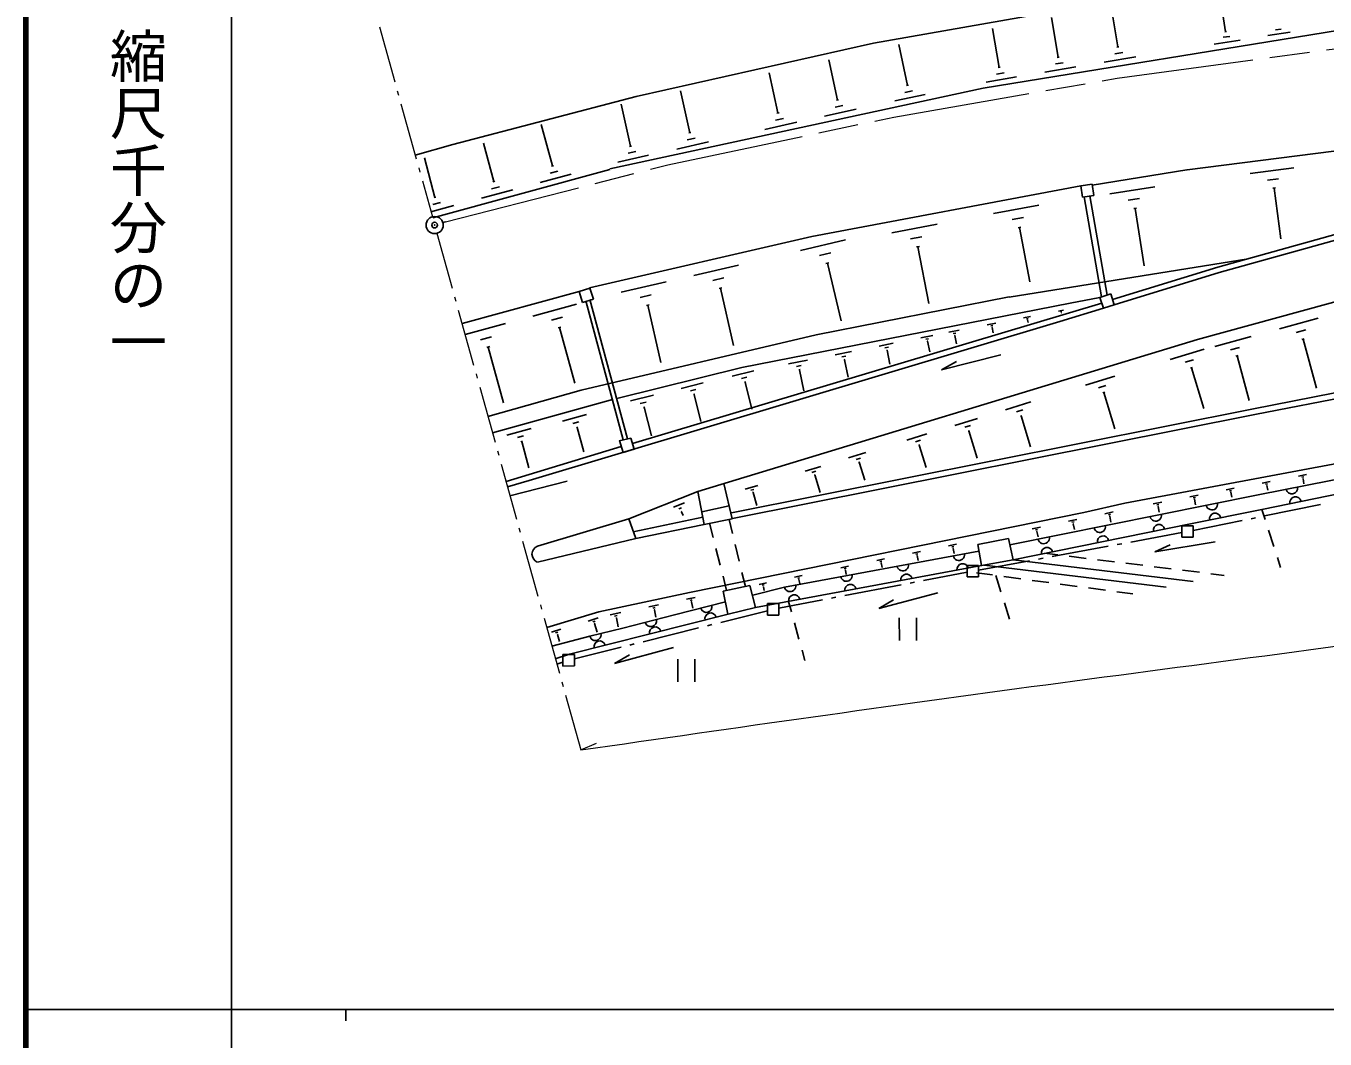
# Model space of a CAD drawing. Units: millimetres, scale not verified. Extents: x 40000 to 680000, y 20000 to 380000.
# Drawn here: x 40000 to 153704, y 202409 to 291126 of the extents above; entities that cross this region are included whole.
import ezdxf
from ezdxf.enums import TextEntityAlignment as Align

# ---------------------------------------------------------------- set-up
doc = ezdxf.new("R2010")
doc.units = ezdxf.units.MM
doc.header["$LTSCALE"] = 1000
doc.header["$PDMODE"] = 32
doc.header["$PDSIZE"] = 500
doc.linetypes.add('CHAIN', pattern=[18.5, 12, -1.5, 3.5, -1.5])
for name, color, linetype, lineweight in [('M-BGD', 7, 'Continuous', 25), ('M-BGD-HTXT', 7, 'Continuous', 13), ('M-BMK', 2, 'CHAIN', 13), ('M-BMK-ROW', 30, 'Continuous', 25), ('M-BMK-SRVR', 3, 'Continuous', 25), ('M-STR-HTXT', 7, 'Continuous', 13), ('M-TTL', 2, 'Continuous', 140), ('M-TTL-BAND', 7, 'Continuous', 25)]:
    doc.layers.add(name, color=color, linetype=linetype, lineweight=lineweight)
doc.layers.add('M-OTRS', color=6, linetype='Continuous')
doc.styles.add('@ＭＳ ゴシック', font='')
doc.styles.get('@ＭＳ ゴシック').set_extended_font_data('@MS Gothic')

msp = doc.modelspace()

# ---------------------------------------------------------------- linework, layer by layer
at = {"layer": 'M-BGD'}
for p, q in [((114178, 289622), (135295, 293339)), ((135569, 289293), (134985, 292808)), ((145001, 290625), (144588, 293268)), ((130353, 288387), (129768, 291881)), ((123796, 285666), (154986, 290755)), ((125186, 287500), (124612, 290914)), ((144792, 290134), (145362, 290215)), ((144931, 290615), (145072, 290635)), ((148687, 290278), (150660, 290580)), ((149358, 290789), (149858, 290860)), ((93423, 284954), (114178, 289622)), ((117156, 285910), (116401, 289504)), ((135489, 289273), (135659, 289303)), ((144011, 289542), (146284, 289895)), ((111039, 284642), (110264, 288156)), ((130103, 287796), (130784, 287906)), ((130262, 288377), (130433, 288407)), ((134369, 287950), (137142, 288414)), ((135319, 288682), (136010, 288793)), ((105822, 283505), (105048, 287009)), ((124046, 286217), (126689, 286660)), ((124946, 286919), (125607, 287030)), ((125106, 287490), (125266, 287510)), ((129172, 287084), (131886, 287537)), ((91096, 278613), (123796, 285666)), ((98113, 281774), (97298, 285449)), ((116926, 285309), (117597, 285449)), ((117066, 285900), (117236, 285930)), ((77364, 280742), (93423, 284954)), ((92907, 280587), (92092, 284272)), ((110958, 284621), (111129, 284652)), ((116036, 284557), (118719, 285120)), ((105732, 283495), (105912, 283525)), ((109908, 283228), (112662, 283842)), ((110819, 284010), (111510, 284161)), ((86079, 278868), (85103, 282492)), ((104662, 282061), (107485, 282695)), ((105593, 282863), (106303, 283024)), ((80942, 277511), (80048, 280865)), ((96963, 280351), (99746, 280975)), ((97883, 281143), (98584, 281294)), ((98023, 281754), (98203, 281794)), ((77364, 280742), (74070, 279817)), ((91796, 279204), (94500, 279808)), ((92697, 279976), (93368, 280127)), ((92826, 280567), (92997, 280607)), ((141629, 278524), (156068, 280381)), ((75797, 276113), (74872, 279577)), ((85998, 278848), (86159, 278888)), ((147147, 278209), (150982, 278704)), ((75598, 274311), (91116, 278543)), ((80862, 277481), (81033, 277531)), ((85018, 277425), (87722, 278149)), ((85889, 278237), (86560, 278418)), ((133318, 277194), (141619, 278524)), ((148680, 277630), (149641, 277751)), ((79872, 276047), (82606, 276781)), ((80753, 276870), (81434, 277051)), ((132317, 277122), (108777, 272682)), ((133308, 277274), (132317, 277122)), ((132317, 277122), (132478, 276131)), ((133469, 276282), (133308, 277274)), ((134871, 276424), (138806, 277029)), ((149141, 276909), (149382, 276940)), ((149261, 276919), (149847, 272474)), ((75447, 274861), (77440, 275394)), ((75607, 275482), (76278, 275663)), ((75716, 276093), (75887, 276134)), ((124678, 274691), (128643, 275436)), ((132478, 276131), (133469, 276282)), ((132618, 276161), (134149, 267400)), ((133109, 276252), (134630, 267551)), ((136474, 275865), (137455, 276016)), ((136956, 275134), (137206, 275165)), ((126321, 274172), (127312, 274363)), ((137086, 275144), (137862, 270118)), ((76490, 273911), (76730, 273981)), ((115787, 273000), (119762, 273755)), ((126843, 273452), (127093, 273502)), ((126963, 273472), (127869, 268716)), ((154673, 272899), (144311, 270004)), ((89314, 268196), (108777, 272682)), ((107807, 271469), (111732, 272395)), ((117430, 272491), (118421, 272672)), ((117952, 271770), (118202, 271810)), ((118072, 271790), (119018, 266834)), ((154814, 272419), (144452, 269524)), ((109460, 271030), (110441, 271262)), ((126058, 267372), (146974, 270748)), ((98466, 269277), (102371, 270182)), ((110012, 270330), (110262, 270390)), ((110142, 270360), (111339, 265294)), ((135111, 267171), (144311, 270004)), ((135262, 266700), (144452, 269524)), ((92088, 267808), (96033, 268723)), ((100109, 268838), (101090, 269059)), ((78171, 265080), (88433, 267874)), ((89364, 268176), (88413, 267884)), ((88413, 267884), (88704, 266923)), ((88704, 266923), (89666, 267215)), ((89666, 267215), (89364, 268176)), ((93751, 267359), (94732, 267590)), ((100660, 268137), (100901, 268188)), ((100781, 268167), (101937, 263141)), ((109157, 264090), (126058, 267392)), ((131396, 266857), (133999, 267360)), ((134960, 267661), (133999, 267360)), ((133999, 267360), (134311, 266399)), ((135262, 266700), (134960, 267661)), ((142545, 263683), (157893, 267865)), ((84369, 265727), (88184, 266773)), ((89005, 267064), (92282, 254890)), ((89365, 267164), (92662, 254970)), ((134170, 266849), (93093, 254550)), ((94303, 266659), (94543, 266709)), ((94423, 266689), (95580, 261663)), ((102650, 261219), (131396, 266857)), ((130365, 266145), (130806, 266235)), ((130506, 265233), (134311, 266399)), ((130546, 266085), (130656, 266115)), ((134311, 266399), (135262, 266700)), ((78443, 264109), (81967, 265074)), ((130506, 265233), (84034, 251316)), ((86012, 265358), (86963, 265620)), ((124137, 264947), (124878, 265098)), ((127321, 265561), (127922, 265681)), ((127572, 265491), (127722, 265511)), ((127652, 265381), (127682, 265391)), ((127662, 265381), (127712, 265150)), ((130606, 266005), (130636, 266015)), ((130616, 266015), (130616, 266005)), ((149715, 264602), (153109, 265527)), ((79775, 263650), (80736, 263911)), ((86574, 264698), (86814, 264758)), ((86694, 264728), (88031, 259842)), ((88592, 259232), (109157, 264090)), ((118320, 263819), (119362, 264030)), ((120783, 264302), (121694, 264483)), ((121164, 264192), (121384, 264233)), ((121284, 264022), (121334, 264032)), ((121314, 264032), (121445, 263301)), ((124448, 264857), (124628, 264887)), ((124538, 264717), (124588, 264727)), ((124568, 264727), (124659, 264246)), ((144068, 263064), (147232, 263929)), ((151177, 264273), (152028, 264504)), ((80346, 262979), (80587, 263049)), ((80467, 263009), (81803, 258134)), ((142545, 263683), (98816, 250360)), ((114666, 263094), (115897, 263346)), ((115177, 262945), (115487, 263005)), ((115337, 262714), (115417, 262734)), ((115377, 262724), (115619, 261513)), ((118751, 263689), (119011, 263740)), ((118891, 263509), (118951, 263519)), ((118921, 263509), (119103, 262598)), ((140164, 261929), (143127, 262833)), ((145430, 262755), (146221, 262966)), ((151678, 263683), (151889, 263733)), ((151789, 263713), (152965, 259398)), ((106756, 261524), (108408, 261846)), ((110821, 262329), (112253, 262611)), ((111412, 262150), (111772, 262220)), ((111603, 261889), (111693, 261910)), ((111643, 261899), (111955, 260368)), ((120126, 261017), (125322, 262334)), ((120126, 261017), (121437, 261749)), ((141456, 261679), (142197, 261901)), ((145902, 262205), (146092, 262255)), ((146002, 262225), (147067, 258320)), ((91707, 258504), (102650, 261219)), ((101800, 260457), (103722, 260940)), ((107437, 261314), (107848, 261395)), ((107658, 261014), (107768, 261034)), ((107708, 261024), (108080, 259162)), ((132745, 259668), (135318, 260451)), ((141917, 261169), (142097, 261229)), ((142007, 261199), (143092, 257625)), ((97335, 259381), (99267, 259864)), ((98156, 259182), (98637, 259302)), ((102621, 260258), (103102, 260379)), ((102892, 259918), (103012, 259948)), ((102952, 259928), (103535, 257575)), ((133867, 259449), (134508, 259649)), ((147449, 257600), (156199, 259311)), ((80433, 256931), (88592, 259232)), ((91327, 258424), (80835, 255499)), ((92919, 258295), (94932, 258788)), ((93771, 258076), (94271, 258196)), ((98427, 258842), (98547, 258872)), ((98487, 258852), (99080, 256499)), ((125727, 257517), (127940, 258201)), ((134258, 259008), (134418, 259059)), ((134338, 259038), (135313, 255835)), ((147549, 257109), (156300, 258810)), ((86963, 256527), (89075, 257100)), ((94062, 257716), (94182, 257756)), ((94122, 257736), (94745, 255243)), ((101762, 248490), (147449, 257600)), ((101853, 247999), (147549, 257109)), ((126689, 257328), (127250, 257499)), ((127040, 256948), (127170, 256998)), ((127100, 256978), (127934, 254265)), ((82097, 255300), (84209, 255873)), ((87864, 256317), (88395, 256458)), ((88175, 255947), (88315, 255987)), ((88245, 255967), (88828, 253835)), ((121302, 256151), (123285, 256764)), ((122164, 255982), (122664, 256142)), ((83008, 255090), (83539, 255241)), ((83319, 254720), (83449, 254760)), ((83389, 254740), (84012, 252438)), ((91931, 254809), (92943, 255031)), ((92263, 253778), (91951, 254819)), ((93234, 254069), (92943, 255031)), ((117088, 254855), (118860, 255407)), ((117859, 254705), (118309, 254846)), ((122475, 255651), (122595, 255682)), ((122535, 255662), (123268, 253289)), ((82021, 251234), (92102, 254299)), ((92273, 253788), (93234, 254069)), ((111982, 253297), (113514, 253760)), ((118140, 254405), (118250, 254435)), ((118190, 254425), (118792, 252473)), ((162323, 254250), (136181, 249336)), ((108208, 252142), (109559, 252554)), ((112653, 253168), (113033, 253288)), ((112884, 252908), (112984, 252938)), ((112934, 252918), (113416, 251346)), ((82151, 250753), (84034, 251316)), ((108799, 252032), (109139, 252133)), ((109009, 251802), (109089, 251822)), ((109049, 251812), (109521, 250271)), ((147847, 250059), (158500, 252163)), ((151370, 251695), (152081, 251836)), ((151671, 251605), (151841, 251646)), ((151761, 251475), (151801, 251485)), ((151781, 251485), (151862, 251035)), ((82363, 249992), (87358, 251259)), ((98816, 250360), (92780, 247970)), ((99360, 247476), (98806, 250360)), ((101088, 251053), (101823, 247979)), ((102962, 250564), (104063, 250896)), ((103432, 250465), (103713, 250545)), ((103603, 250275), (103673, 250295)), ((103643, 250285), (103985, 249143)), ((145062, 250497), (145763, 250638)), ((145343, 250407), (145523, 250447)), ((145443, 250287), (145483, 250287)), ((145463, 250287), (145544, 249857)), ((148179, 248788), (160263, 251254)), ((148216, 251101), (148917, 251232)), ((148507, 251011), (148677, 251041)), ((148597, 250881), (148637, 250891)), ((148617, 250891), (148698, 250461)), ((97635, 249357), (96674, 248976)), ((99148, 248588), (101551, 249091)), ((126130, 245691), (147847, 250059)), ((132606, 248522), (136181, 249336)), ((138664, 249289), (139415, 249430)), ((138975, 249189), (139165, 249229)), ((139075, 249059), (139115, 249059)), ((139095, 249059), (139196, 248548)), ((141868, 249893), (142599, 250034)), ((142169, 249803), (142359, 249833)), ((142269, 249673), (142319, 249683)), ((142289, 249673), (142380, 249202)), ((84771, 245569), (92780, 247970)), ((93372, 246238), (92780, 247970)), ((99239, 248117), (93161, 246839)), ((97385, 248926), (97145, 248826)), ((97416, 248606), (97356, 248576)), ((97386, 248586), (97516, 248265)), ((132606, 248522), (98064, 241526)), ((101823, 247979), (99360, 247476)), ((101542, 247909), (101842, 246676)), ((131245, 247749), (131976, 247900)), ((134429, 248413), (135170, 248574)), ((134740, 248323), (134930, 248364)), ((134840, 248193), (134890, 248203)), ((134860, 248193), (134971, 247683)), ((141921, 247530), (148179, 248788)), ((148179, 248788), (148460, 247915)), ((99360, 247476), (93372, 246248)), ((99830, 247577), (100147, 246334)), ((126422, 244369), (141921, 247530)), ((128061, 247075), (128792, 247226)), ((128372, 246995), (128552, 247025)), ((128462, 246865), (128512, 246865)), ((128492, 246865), (128593, 246394)), ((131546, 247659), (131736, 247699)), ((131646, 247519), (131696, 247529)), ((131666, 247529), (131777, 247039)), ((148767, 246964), (149228, 245536)), ((93372, 246238), (84762, 244177)), ((102079, 245704), (102434, 244247)), ((120752, 245595), (121453, 245736)), ((125999, 246242), (123326, 245708)), ((123326, 245708), (123648, 243876)), ((126422, 244369), (125999, 246242)), ((138799, 245073), (144086, 245949)), ((138799, 245073), (140160, 245695)), ((100394, 245365), (100764, 243912)), ((106395, 241995), (123417, 245137)), ((117598, 244951), (118289, 245092)), ((117889, 244861), (118059, 244901)), ((117979, 244741), (118019, 244751)), ((117999, 244741), (118090, 244321)), ((121043, 245505), (121213, 245536)), ((121133, 245375), (121183, 245385)), ((121153, 245375), (121244, 244935)), ((129155, 244953), (130323, 244809)), ((131315, 244687), (132804, 244504)), ((149535, 244584), (149816, 243712)), ((103843, 240190), (123648, 243876)), ((111331, 243683), (112002, 243814)), ((111611, 243593), (111781, 243633)), ((111701, 243473), (111741, 243483)), ((111721, 243483), (111802, 243083)), ((114465, 244317), (115145, 244458)), ((114745, 244227), (114915, 244267)), ((114835, 244107), (114875, 244117)), ((114855, 244107), (114946, 243697)), ((123178, 243785), (126422, 244369)), ((123879, 243916), (139813, 241979)), ((126422, 244369), (142166, 242463)), ((133797, 244382), (135285, 244198)), ((136278, 244076), (137767, 243893)), ((138759, 243771), (140248, 243587)), ((141241, 243465), (142729, 243282)), ((101012, 242943), (101328, 241700)), ((102670, 243275), (102970, 242042)), ((104172, 242224), (104813, 242354)), ((107266, 242848), (107926, 242988)), ((107546, 242768), (107706, 242808)), ((107626, 242648), (107666, 242658)), ((107646, 242658), (107727, 242287)), ((124589, 243048), (123208, 243234)), ((124881, 243006), (125337, 241575)), ((127066, 242712), (125580, 242913)), ((129544, 242377), (128057, 242578)), ((132021, 242042), (130535, 242243)), ((143722, 243160), (144890, 243016)), ((98064, 241526), (90134, 239816)), ((97804, 240925), (98585, 241076)), ((101018, 241629), (103371, 242123)), ((101441, 239607), (101018, 241629)), ((103371, 242123), (103843, 240190)), ((103612, 241282), (106395, 241995)), ((104432, 242144), (104603, 242174)), ((104523, 242024), (104563, 242034)), ((104543, 242024), (104613, 241683)), ((114639, 240121), (119815, 241498)), ((134498, 241706), (133012, 241908)), ((136870, 241386), (135489, 241572)), ((94510, 240251), (95361, 240422)), ((94861, 240141), (95081, 240191)), ((94981, 239991), (95031, 240001)), ((95011, 240001), (95142, 239340)), ((96754, 239572), (101219, 240688)), ((98125, 240825), (98325, 240866)), ((98235, 240685), (98285, 240695)), ((98255, 240695), (98366, 240155)), ((103843, 240190), (101451, 239607)), ((106747, 240724), (106996, 239823)), ((114639, 240121), (115940, 240864)), ((125641, 240622), (126097, 239191)), ((90134, 239816), (85579, 238439)), ((87584, 236108), (101471, 239607)), ((89214, 239014), (90095, 239285)), ((89604, 238944), (89824, 239004)), ((89735, 238794), (89795, 238804)), ((89765, 238794), (89996, 238043)), ((91136, 239566), (92067, 239748)), ((91526, 239447), (91757, 239497)), ((91647, 239277), (91707, 239287)), ((91677, 239287), (91838, 238506)), ((92229, 238396), (96754, 239572)), ((107261, 238859), (107660, 237413)), ((116443, 239302), (116445, 237299)), ((117945, 239303), (117947, 237300)), ((86010, 238049), (86811, 238290)), ((86031, 236827), (89355, 237682)), ((86361, 237979), (86561, 238040)), ((86481, 237839), (86531, 237849)), ((86511, 237839), (86702, 237208)), ((89355, 237682), (92229, 238396)), ((91511, 235301), (96687, 236688)), ((86333, 235716), (87584, 236108)), ((91511, 235301), (92812, 236053)), ((97048, 235687), (97050, 233684)), ((98550, 235688), (98552, 233685)), ((107926, 236449), (108174, 235548))]:
    msp.add_line(p, q, dxfattribs=at)
for centre, radius, start, end in [((150800, 250643), 501, 191.15298, 11.15298), ((143802, 249244), 501, 191.38438, 11.38438), ((151122, 249392), 501, 11.4988, 191.4988), ((138886, 248258), 501, 191.38438, 11.38438), ((144084, 247962), 501, 11.42686, 191.42686), ((133980, 247271), 501, 191.38438, 11.38438), ((139177, 246966), 501, 11.52781, 191.52781), ((129074, 246285), 501, 191.38438, 11.38438), ((134271, 245970), 501, 11.52781, 191.52781), ((85032, 244868), 741, 110.67421, 248.22404), ((121654, 244815), 501, 190.45529, 10.45529), ((129365, 244963), 501, 11.52781, 191.52781), ((116738, 243899), 501, 190.45529, 10.45529), ((121986, 243534), 501, 14.50341, 186.55584), ((111812, 242992), 501, 190.45529, 10.45529), ((112174, 241721), 501, 12.98874, 188.0705), ((117070, 242617), 501, 14.50341, 186.55584), ((106886, 242086), 501, 190.45529, 10.45529), ((107248, 240805), 501, 12.98874, 188.0705), ((99547, 240266), 501, 193.98571, 13.98571), ((94691, 239029), 501, 194.63742, 14.63742), ((99929, 239225), 501, 14.18429, 194.14768), ((89836, 237803), 501, 193.9046, 13.9046), ((95073, 237998), 501, 14.18429, 194.14768), ((90217, 236771), 501, 14.18429, 194.14768)]:
    msp.add_arc(centre, radius, start, end, dxfattribs=at)
at = {"layer": 'M-BGD-HTXT'}
for p, q in [((70944, 291043), (72283, 286226)), ((72497, 285455), (72605, 285070)), ((72819, 284299), (74158, 279482)), ((74372, 278711), (74480, 278325)), ((74694, 277555), (75568, 274411)), ((75970, 272969), (77306, 268170)), ((77520, 267400), (77628, 267014)), ((77842, 266244), (79183, 261427)), ((79398, 260656), (79505, 260271)), ((79719, 259500), (81060, 254683)), ((81275, 253912), (81382, 253527)), ((81597, 252756), (82937, 247939)), ((83152, 247169), (83259, 246783)), ((83474, 246013), (84815, 241196)), ((85029, 240425), (85137, 240040)), ((85351, 239269), (86692, 234452)), ((86906, 233682), (87014, 233296)), ((87228, 232526), (88564, 227727))]:
    msp.add_line(p, q, dxfattribs=at)
at = {"layer": 'M-BMK'}
for p, q in [((135502, 286559), (155518, 289253)), ((115967, 283154), (135502, 286559)), ((96193, 278968), (115967, 283154)), ((76730, 273981), (96193, 278968))]:
    msp.add_line(p, q, dxfattribs=at)
at = {"layer": 'M-BMK-ROW'}
for p, q in [((148413, 248217), (153312, 249213)), ((147237, 247978), (147629, 248058)), ((136700, 245933), (141171, 246758)), ((141170, 247349), (142171, 247350)), ((141171, 246347), (141170, 247349)), ((142171, 247350), (142172, 246348)), ((142172, 246949), (146453, 247819)), ((135520, 245715), (135913, 245788)), ((142172, 246348), (141171, 246347)), ((128636, 244445), (129029, 244517)), ((129816, 244663), (134733, 245570)), ((122376, 243884), (123378, 243885)), ((122377, 242883), (122376, 243884)), ((123378, 243475), (127849, 244300)), ((123378, 243885), (123379, 242884)), ((117378, 242335), (117770, 242410)), ((118556, 242561), (122377, 243294)), ((123379, 242884), (122377, 242883)), ((110503, 241016), (110896, 241091)), ((111681, 241242), (116592, 242184)), ((104895, 240542), (105896, 240543)), ((104896, 239540), (104895, 240542)), ((105896, 240132), (109717, 240865)), ((105896, 240543), (105897, 239541)), ((100816, 238893), (104895, 239911)), ((105897, 239541), (104896, 239540)), ((94025, 237199), (98876, 238409)), ((99652, 238603), (100040, 238700)), ((88005, 235698), (92084, 236715)), ((92860, 236909), (93248, 237006)), ((86463, 235245), (87004, 235416)), ((87003, 236077), (88005, 236078)), ((87004, 235076), (87003, 236077)), ((88005, 236078), (88006, 235077)), ((88006, 235077), (87004, 235076))]:
    msp.add_line(p, q, dxfattribs=at)
at = {"layer": 'M-BMK-SRVR'}
msp.add_circle((75769, 273690), 751, dxfattribs=at)
at = {"layer": 'M-OTRS'}
msp.add_point((75769, 273690), dxfattribs=at)
at = {"layer": 'M-STR-HTXT'}
msp.add_line((88564, 227727), (89946, 228309), dxfattribs=at)
msp.add_open_spline([(88564, 227727), (102127, 229674), (115690, 231621), (129259, 233439), (142892, 235266), (156531, 236963), (170158, 239082), (177733, 240260), (185303, 241568), (192899, 242160), (210127, 243503), (227483, 241161), (244839, 238818)], degree=3, knots=[0, 0, 0, 0, 1, 1, 1, 2, 2, 2, 3, 3, 3, 4, 4, 4, 4], dxfattribs=at)
at = {"layer": 'M-TTL'}
msp.add_line((40000, 380000), (40000, 20000), dxfattribs=at)
at = {"layer": 'M-TTL-BAND'}
for p, q in [((58000, 370000), (58000, 20000)), ((40000, 205000), (579000, 205000)), ((68000, 205000), (68000, 204000))]:
    msp.add_line(p, q, dxfattribs=at)

# ---------------------------------------------------------------- texts
at = {"layer": 'M-TTL-BAND', "style": '@ＭＳ ゴシック'}
msp.add_text('縮尺千分の一', height=3666, rotation=270, dxfattribs=at).set_placement((49777, 261030), align=Align.MIDDLE_RIGHT)

doc.saveas('drawing.dxf')
